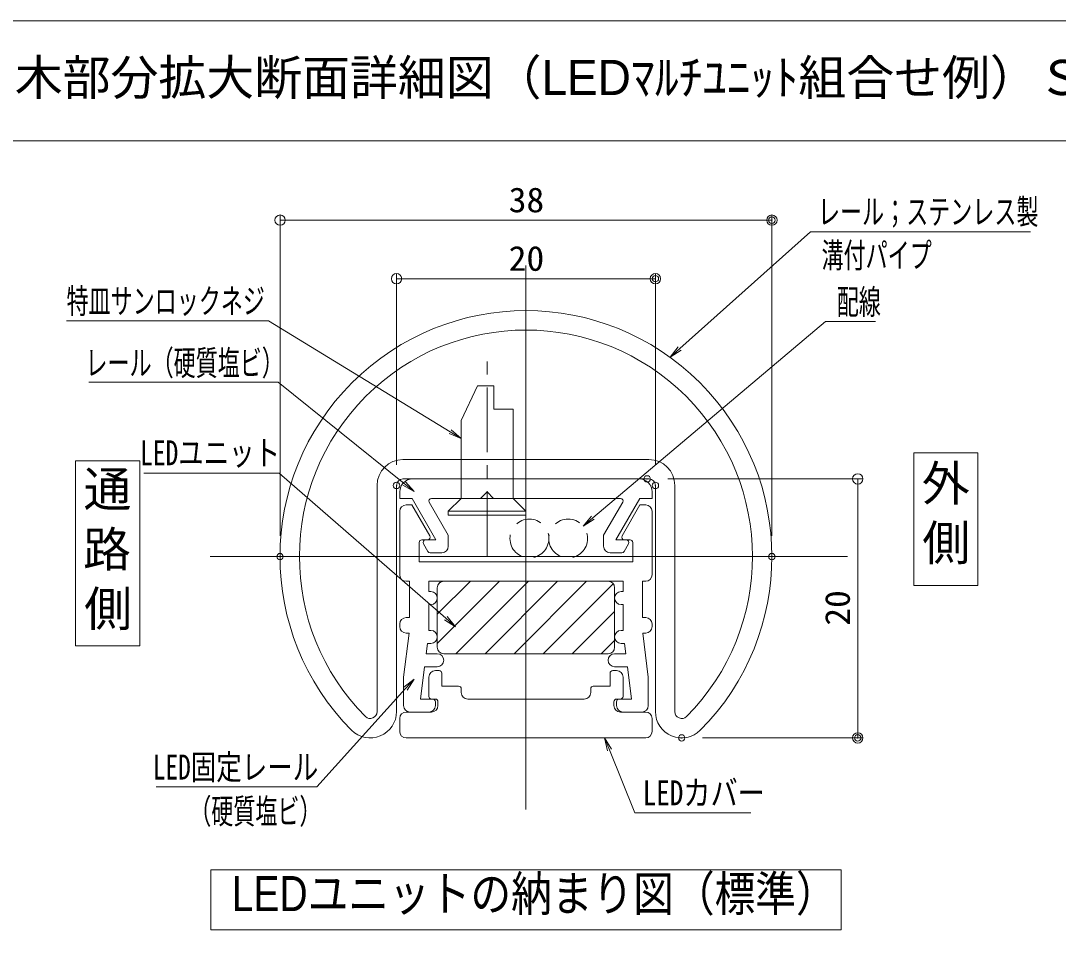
# Model space of a CAD drawing. Units: millimetres, scale not verified, with parts at other scales. Extents: x -1001 to 999, y -692 to 693.
# Drawn here: x 201.3 to 602.1, y 334.4 to 692.5 of the extents above; entities that cross this region are included whole.
import ezdxf
from ezdxf.enums import TextEntityAlignment as Align

# ---------------------------------------------------------------- set-up
doc = ezdxf.new("R2010")
doc.units = ezdxf.units.MM
doc.header["$LTSCALE"] = 5
doc.header["$PDMODE"] = 32
doc.header["$PDSIZE"] = 2.5
for name, pattern in [('CHAIN1', [8, 5, -1, 1, -1]), ('DASHED1', [1.8, 1.2, -0.6]), ('DASHED2', [3, 2, -1])]:
    doc.linetypes.add(name, pattern=pattern)
for name, color, linetype, lineweight in [('0-0_zumenwaku', 6, 'Continuous', 9), ('0-5_1', 3, 'Continuous', 9), ('0-6_center', 5, 'Continuous', 9), ('0-8_sunpou', 1, 'Continuous', 9), ('0-9_0', 6, 'DASHED1', 9), ('0-A_DEFPOINTS', 7, 'Continuous', 9), ('0-F_3', 2, 'Continuous', 9), ('1-3_GRE_SSD', 134, 'DASHED1', 9), ('1-8_GRE_M', 4, 'Continuous', 9), ('1-9_naka', 4, 'Continuous', 9)]:
    doc.layers.add(name, color=color, linetype=linetype, lineweight=lineweight)
doc.layers.add('0-1_moji', color=2, linetype='Continuous')
doc.styles.add('ＭＳ ゴシック', font='')
doc.styles.add('ＭＳ Ｐゴシック', font='')
doc.styles.get('ＭＳ ゴシック').set_extended_font_data('MS Gothic')
doc.styles.get('ＭＳ Ｐゴシック').set_extended_font_data('MS PGothic')

# ---------------------------------------------------------------- blocks, each defined once
blk = doc.blocks.new('_ORIGIN')
at = {"layer": '0-9_0', "color": 1, "linetype": 'Continuous'}
blk.add_line((0, 0), (-5, 0), dxfattribs=at)
blk.add_circle((0, 0), 2.5, dxfattribs=at)
blk = doc.blocks.new('MLeader24')
at = {"layer": '0-8_sunpou'}
blk.add_line((508.114, 610.968), (591.386, 610.968), dxfattribs=at)
at = {"layer": '0-8_sunpou', "color": 7}
blk.add_line((452.096, 562.611), (455.828, 565.939), dxfattribs=at)
at = {"layer": '0-8_sunpou'}
blk.add_lwpolyline([(455.828, 565.939), (506.314, 610.968), (508.114, 610.968)], dxfattribs=at)
at = {"layer": '0-8_sunpou', "color": 7}
blk.add_lwpolyline([(456.382, 565.317), (452.096, 562.611), (455.273, 566.561)], dxfattribs=at)
at = {"layer": '0-8_sunpou', "color": 2, "style": 'ＭＳ ゴシック', "width": 0.65}
for s, p in [('レール；ステンレス製', (509.253, 611.118)), ('溝付パイプ', (510.614, 594.29))]:
    blk.add_text(s, height=9.604, dxfattribs=at).set_placement(p, align=Align.BOTTOM_LEFT)
blk = doc.blocks.new('MLeader25')
at = {"layer": '0-8_sunpou'}
blk.add_line((295.226, 576.611), (218.993, 576.611), dxfattribs=at)
at = {"layer": '0-8_sunpou', "color": 7}
blk.add_line((371.451, 531.255), (367.182, 533.857), dxfattribs=at)
at = {"layer": '0-8_sunpou'}
blk.add_lwpolyline([(367.182, 533.857), (297.026, 576.611), (295.226, 576.611)], dxfattribs=at)
at = {"layer": '0-8_sunpou', "color": 7}
blk.add_lwpolyline([(367.615, 534.569), (371.451, 531.255), (366.748, 533.146)], dxfattribs=at)
at = {"layer": '0-8_sunpou', "color": 2, "style": 'ＭＳ ゴシック', "width": 0.65}
blk.add_text('特皿サンロックネジ', height=9.604, dxfattribs=at).set_placement((218.993, 576.633), align=Align.BOTTOM_LEFT)
blk = doc.blocks.new('MLeader26')
at = {"layer": '0-8_sunpou', "color": 7}
blk.add_line((353.249, 438.356), (349.9, 434.643), dxfattribs=at)
at = {"layer": '0-8_sunpou'}
blk.add_line((313.879, 396.708), (253.609, 396.708), dxfattribs=at)
at = {"layer": '0-8_sunpou', "color": 7}
blk.add_lwpolyline([(349.281, 435.201), (353.249, 438.356), (350.518, 434.085)], dxfattribs=at)
at = {"layer": '0-8_sunpou'}
blk.add_lwpolyline([(349.9, 434.643), (315.679, 396.708), (313.879, 396.708)], dxfattribs=at)
at = {"layer": '0-8_sunpou', "color": 2, "style": 'ＭＳ ゴシック'}
for s, height, width, p in [('LED固定レール', 9.621, 0.75, (252.276, 396.676)), ('（硬質塩ビ）', 9.604, 0.65, (266.393, 379.609))]:
    blk.add_text(s, height=height, dxfattribs=dict(at, width=width)).set_placement(p, align=Align.BOTTOM_LEFT)
blk = doc.blocks.new('MLeader27')
at = {"layer": '0-8_sunpou'}
blk.add_line((514.001, 576.364), (531.454, 576.364), dxfattribs=at)
at = {"layer": '0-8_sunpou', "color": 7}
blk.add_line((418.501, 497.437), (422.326, 500.658), dxfattribs=at)
at = {"layer": '0-8_sunpou'}
blk.add_lwpolyline([(422.326, 500.658), (512.201, 576.364), (514.001, 576.364)], dxfattribs=at)
at = {"layer": '0-8_sunpou', "color": 7}
blk.add_lwpolyline([(422.862, 500.021), (418.501, 497.437), (421.789, 501.295)], dxfattribs=at)
at = {"layer": '0-8_sunpou', "color": 2, "style": 'ＭＳ ゴシック', "width": 0.65}
blk.add_text('配線', height=9.604, dxfattribs=at).set_placement((516.501, 576.301), align=Align.BOTTOM_LEFT)
blk = doc.blocks.new('MLeader28')
at = {"layer": '0-8_sunpou', "color": 7}
blk.add_line((426.809, 415.613), (428.693, 410.981), dxfattribs=at)
at = {"layer": '0-8_sunpou'}
blk.add_line((440.361, 386.73), (483.337, 386.73), dxfattribs=at)
at = {"layer": '0-8_sunpou', "color": 7}
blk.add_lwpolyline([(427.921, 410.667), (426.809, 415.613), (429.465, 411.295)], dxfattribs=at)
at = {"layer": '0-8_sunpou'}
blk.add_lwpolyline([(428.693, 410.981), (438.561, 386.73), (440.361, 386.73)], dxfattribs=at)
at = {"layer": '0-8_sunpou', "color": 2, "style": 'ＭＳ ゴシック', "width": 0.8}
blk.add_text('LEDカバー', height=9.621, dxfattribs=at).set_placement((441.527, 386.719), align=Align.BOTTOM_LEFT)
blk = doc.blocks.new('MLeader34')
at = {"layer": '0-8_sunpou'}
blk.add_line((298.986, 553.004), (227.66, 553.004), dxfattribs=at)
at = {"layer": '0-8_sunpou', "color": 7}
blk.add_line((353.249, 510.703), (349.356, 513.841), dxfattribs=at)
at = {"layer": '0-8_sunpou'}
blk.add_lwpolyline([(349.356, 513.841), (300.786, 553.004), (298.986, 553.004)], dxfattribs=at)
at = {"layer": '0-8_sunpou', "color": 7}
blk.add_lwpolyline([(349.879, 514.49), (353.249, 510.703), (348.833, 513.193)], dxfattribs=at)
at = {"layer": '0-8_sunpou', "color": 2, "style": 'ＭＳ ゴシック', "width": 0.65}
blk.add_text('レール（硬質塩ビ）', height=9.604, dxfattribs=at).set_placement((226.299, 552.753), align=Align.BOTTOM_LEFT)
blk = doc.blocks.new('MLeader38')
at = {"layer": '0-8_sunpou'}
blk.add_line((299.379, 517.882), (248.785, 517.882), dxfattribs=at)
at = {"layer": '0-8_sunpou', "color": 7}
blk.add_line((369.263, 458.551), (365.493, 461.836), dxfattribs=at)
at = {"layer": '0-8_sunpou'}
blk.add_lwpolyline([(365.493, 461.836), (301.179, 517.882), (299.379, 517.882)], dxfattribs=at)
at = {"layer": '0-8_sunpou', "color": 7}
blk.add_lwpolyline([(366.041, 462.464), (369.263, 458.551), (364.946, 461.208)], dxfattribs=at)
at = {"layer": '0-8_sunpou', "color": 2, "style": 'ＭＳ ゴシック', "width": 0.75}
blk.add_text('LEDユニット', height=9.604, dxfattribs=at).set_placement((247.452, 518.031), align=Align.BOTTOM_LEFT)

msp = doc.modelspace()

# ---------------------------------------------------------------- linework, layer by layer
at = {"layer": '0-0_zumenwaku'}
msp.add_line((-999.664, 646.219), (644.336, 646.219), dxfattribs=at)
msp.add_lwpolyline([(-1000.664, -692.472), (999.336, -692.472), (999.336, 692.528), (-1000.664, 692.528)], close=True, dxfattribs=at)
at = {"layer": '0-5_1'}
for p, q in [((348.951, 523.113), (443.951, 523.113)), ((338.951, 513.113), (338.951, 425.76)), ((346.451, 513.113), (346.451, 425.76)), ((348.951, 515.613), (443.951, 515.613)), ((446.451, 513.113), (446.451, 425.76)), ((453.951, 513.113), (453.951, 425.76))]:
    msp.add_line(p, q, dxfattribs=at)
for centre, radius, start, end in [((396.451, 485.613), 95, 315.14031, 224.85969), ((396.451, 485.613), 87.5, 315.14031, 224.85969), ((348.951, 513.113), 10, 90, 180), ((443.951, 513.113), 10, 0, 90), ((348.951, 513.113), 2.5, 90, 180), ((443.951, 513.113), 2.5, 360, 90), ((336.305, 425.76), 10.147, 224.85969, 0), ((336.305, 425.76), 2.647, 224.85969, 0), ((456.598, 425.76), 10.147, 180, 315.14031), ((456.598, 425.76), 2.647, 180, 315.14031)]:
    msp.add_arc(centre, radius, start, end, dxfattribs=at)
at = {"layer": '0-6_center'}
for p, q in [((396.451, 598.038), (396.451, 388.002)), ((274.49, 485.613), (520.604, 485.613))]:
    msp.add_line(p, q, dxfattribs=at)
at = {"layer": '0-8_sunpou'}
for p, q in [((301.451, 493.613), (301.451, 617.539)), ((491.451, 493.613), (491.451, 617.539)), ((305.451, 615.539), (487.451, 615.539)), ((346.451, 521.113), (346.451, 594.942)), ((446.451, 521.113), (446.451, 594.942)), ((350.451, 592.942), (442.451, 592.942)), ((451.239, 515.613), (526.592, 515.613)), ((524.592, 511.613), (524.592, 419.613)), ((464.598, 415.613), (526.592, 415.613))]:
    msp.add_line(p, q, dxfattribs=at)
at = {"layer": '0-9_0', "color": 5, "linetype": 'CHAIN1'}
msp.add_line((381.451, 485.959), (381.451, 562.192), dxfattribs=at)
at = {"layer": '0-9_0', "linetype": 'Continuous'}
for p, q in [((377.699, 551.613), (371.451, 538.227)), ((377.699, 551.613), (383.981, 551.613)), ((383.981, 551.613), (383.981, 542.519)), ((383.981, 542.519), (391.451, 542.519)), ((391.451, 508.113), (391.451, 542.519)), ((371.451, 508.113), (371.451, 538.227)), ((371.451, 508.113), (366.451, 503.113)), ((391.451, 508.113), (371.451, 508.113)), ((391.451, 508.113), (396.451, 503.113)), ((366.451, 501.613), (366.451, 503.113)), ((396.451, 503.113), (366.451, 503.113)), ((396.451, 501.613), (366.451, 501.613)), ((396.451, 501.613), (396.451, 503.113))]:
    msp.add_line(p, q, dxfattribs=at)
at = {"layer": '0-9_0', "color": 7, "linetype": 'Continuous'}
for p, q in [((362.201, 463.34), (374.974, 476.113)), ((362.201, 452.115), (386.199, 476.113)), ((362.201, 450.613), (362.201, 473.613)), ((362.201, 473.613), (362.201, 450.613)), ((362.606, 474.97), (363.344, 475.708)), ((364.701, 476.113), (428.201, 476.113)), ((364.701, 476.113), (428.201, 476.113)), ((369.425, 448.113), (397.425, 476.113)), ((380.65, 448.113), (408.65, 476.113)), ((391.875, 448.113), (419.875, 476.113)), ((403.1, 448.113), (430.149, 475.161)), ((430.701, 473.613), (430.701, 450.613)), ((430.701, 473.613), (430.701, 450.613)), ((414.326, 448.113), (430.701, 464.488)), ((425.551, 448.113), (430.701, 453.263)), ((428.201, 448.113), (364.701, 448.113)), ((428.201, 448.113), (364.701, 448.113))]:
    msp.add_line(p, q, dxfattribs=at)
for centre, start, end in [((364.701, 473.613), 90, 180), ((364.701, 473.613), 90, 180), ((428.201, 473.613), 0, 90), ((428.201, 473.613), 0, 90), ((364.701, 450.613), 180, 270), ((364.701, 450.613), 180, 270), ((428.201, 450.613), 270, 0), ((428.201, 450.613), 270, 0)]:
    msp.add_arc(centre, 2.5, start, end, dxfattribs=at)
at = {"layer": '0-A_DEFPOINTS'}
for p in [(491.451, 615.539), (446.451, 592.942), (346.451, 513.113), (443.239, 515.613), (446.451, 513.113), (301.451, 485.613), (491.451, 485.613), (456.598, 415.613), (524.592, 415.613)]:
    msp.add_point(p, dxfattribs=at)
at = {"layer": '0-F_3'}
for points in [[(546.243, 525.743), (570.981, 525.743), (570.981, 474.427), (546.243, 474.427)], [(222.514, 522.572), (247.253, 522.572), (247.253, 451.134), (222.514, 451.134)], [(274.667, 364.672), (518.236, 364.672), (518.236, 341.511), (274.667, 341.511)]]:
    msp.add_lwpolyline(points, close=True, dxfattribs=at)
at = {"layer": '1-3_GRE_SSD', "color": 7, "linetype": 'DASHED2'}
for centre in [(397.768, 492.601), (412.768, 492.601)]:
    msp.add_circle(centre, 7.5, dxfattribs=at)
at = {"layer": '1-8_GRE_M'}
for p, q in [((361.451, 441.613), (362.951, 441.613)), ((429.951, 441.613), (431.451, 441.613)), ((358.951, 439.113), (358.951, 431.613)), ((363.951, 440.613), (363.951, 435.613)), ((428.951, 440.613), (428.951, 435.613)), ((433.951, 439.113), (433.951, 431.613)), ((363.951, 435.613), (370.455, 435.613)), ((371.455, 434.613), (371.455, 433.113)), ((421.448, 434.613), (421.448, 433.113)), ((428.951, 435.613), (422.448, 435.613)), ((359.951, 430.613), (360.451, 430.613)), ((359.951, 430.613), (361.451, 430.613)), ((362.451, 429.613), (362.451, 428.113)), ((373.955, 430.613), (418.948, 430.613)), ((430.451, 429.613), (430.451, 428.113)), ((432.951, 430.613), (431.451, 430.613)), ((432.951, 430.613), (432.451, 430.613)), ((359.951, 425.613), (350.201, 425.613)), ((359.951, 425.613), (351.892, 425.613)), ((432.951, 425.613), (441.011, 425.613)), ((432.951, 425.613), (442.701, 425.613)), ((347.701, 423.113), (347.701, 418.113)), ((445.201, 423.113), (445.201, 418.113)), ((350.201, 415.613), (442.701, 415.613))]:
    msp.add_line(p, q, dxfattribs=at)
for centre, radius, start, end in [((361.451, 439.113), 2.5, 90, 180), ((362.951, 440.613), 1, 0, 90), ((429.951, 440.613), 1, 90, 180), ((431.451, 439.113), 2.5, 0, 90), ((370.455, 434.613), 1, 0, 90), ((373.955, 433.113), 2.5, 180, 270), ((418.948, 433.113), 2.5, 270, 0), ((422.448, 434.613), 1, 90, 180), ((359.951, 431.613), 1, 180, 270), ((361.451, 429.613), 1, 0, 90), ((431.451, 429.613), 1, 90, 180), ((432.951, 431.613), 1, 270, 0), ((350.201, 423.113), 2.5, 90, 180), ((359.951, 428.113), 2.5, 270, 0), ((432.951, 428.113), 2.5, 180, 270), ((442.701, 423.113), 2.5, 0, 90), ((350.201, 418.113), 2.5, 180, 270), ((442.701, 418.113), 2.5, 270, 0)]:
    msp.add_arc(centre, radius, start, end, dxfattribs=at)
at = {"layer": '1-9_naka'}
for p, q in [((352.701, 515.613), (440.201, 515.613)), ((347.701, 510.613), (347.701, 508.113)), ((381.451, 510.613), (378.951, 508.113)), ((381.451, 510.613), (383.951, 508.113)), ((445.201, 510.613), (445.201, 508.113)), ((347.701, 508.113), (352.451, 508.113)), ((350.201, 505.613), (352.407, 505.613)), ((352.407, 505.613), (359.335, 493.613)), ((352.451, 508.113), (361.689, 492.113)), ((359.091, 506.613), (366.451, 493.864)), ((359.957, 508.113), (379.047, 508.113)), ((383.951, 508.113), (432.952, 508.113)), ((433.812, 506.613), (426.451, 493.864)), ((440.451, 508.113), (431.214, 492.113)), ((440.496, 505.613), (433.567, 493.613)), ((445.201, 508.113), (440.451, 508.113)), ((442.701, 505.613), (440.496, 505.613)), ((347.701, 503.113), (347.701, 478.613)), ((445.201, 503.113), (445.201, 478.613)), ((366.451, 493.864), (366.451, 489.613)), ((426.451, 493.864), (426.451, 489.613)), ((355.201, 491.113), (355.201, 483.613)), ((356.201, 492.113), (358.469, 492.113)), ((356.817, 490.613), (358.55, 487.613)), ((357.684, 492.113), (361.689, 492.113)), ((435.224, 492.113), (431.214, 492.113)), ((436.085, 490.613), (434.353, 487.613)), ((436.701, 492.113), (434.434, 492.113)), ((437.701, 491.113), (437.701, 483.613)), ((359.416, 487.113), (363.951, 487.113)), ((433.487, 487.113), (428.951, 487.113)), ((350.201, 476.113), (351.451, 476.113)), ((351.451, 476.113), (351.451, 462.113)), ((358.951, 476.113), (433.951, 476.113)), ((358.951, 476.113), (358.951, 472.113)), ((433.951, 476.113), (433.951, 472.113)), ((441.451, 476.113), (442.701, 476.113)), ((441.451, 476.113), (441.451, 462.113)), ((358.951, 472.113), (359.701, 472.113)), ((362.201, 469.613), (362.251, 469.613)), ((430.701, 469.613), (430.751, 469.613)), ((433.201, 472.113), (433.951, 472.113)), ((358.951, 467.113), (358.951, 457.113)), ((358.951, 467.113), (359.701, 467.113)), ((433.201, 467.113), (433.951, 467.113)), ((433.951, 467.113), (433.951, 457.113)), ((351.451, 462.113), (350.201, 462.113)), ((441.451, 462.113), (442.701, 462.113)), ((347.701, 459.613), (347.701, 458.613)), ((358.951, 457.113), (359.701, 457.113)), ((433.201, 457.113), (433.951, 457.113)), ((445.201, 459.613), (445.201, 458.613)), ((351.357, 456.113), (349.201, 439.015)), ((351.357, 456.113), (350.201, 456.113)), ((362.201, 454.613), (362.251, 454.613)), ((430.701, 454.613), (430.751, 454.613)), ((441.546, 456.113), (442.701, 456.113)), ((358.412, 452.113), (357.908, 448.113)), ((358.412, 452.113), (359.701, 452.113)), ((433.201, 452.113), (434.491, 452.113)), ((434.491, 452.113), (434.995, 448.113)), ((362.201, 448.113), (357.908, 448.113)), ((430.701, 448.113), (434.995, 448.113)), ((357.277, 443.113), (355.701, 430.613)), ((362.201, 443.113), (357.277, 443.113)), ((430.701, 443.113), (435.625, 443.113)), ((435.625, 443.113), (437.201, 430.613)), ((349.201, 439.015), (349.201, 428.113)), ((355.701, 430.613), (360.451, 430.613)), ((361.451, 429.632), (361.451, 428.092)), ((431.451, 429.613), (431.451, 428.113)), ((437.201, 430.613), (432.438, 430.613)), ((358.951, 425.613), (351.701, 425.613)), ((433.951, 425.613), (441.201, 425.613))]:
    msp.add_line(p, q, dxfattribs=at)
for points in [[(355.201, 483.613), (396.451, 483.613), (437.701, 483.613)], [(441.546, 456.113), (443.701, 439.015), (443.701, 428.113)]]:
    msp.add_lwpolyline(points, dxfattribs=at)
for centre, radius, start, end in [((352.701, 510.613), 5, 90, 180), ((440.201, 510.613), 5, 0, 90), ((350.201, 503.113), 2.5, 90, 180), ((359.957, 507.113), 1, 90, 210), ((432.946, 507.113), 1, 330, 90), ((442.701, 503.113), 2.5, 0, 90), ((358.469, 493.113), 1, 270, 30), ((434.434, 493.113), 1, 150, 270), ((356.201, 491.113), 1, 90, 180), ((357.684, 491.113), 1, 90, 210), ((363.951, 489.613), 2.5, 270, 0), ((428.951, 489.613), 2.5, 180, 270), ((435.219, 491.113), 1, 330, 90), ((436.701, 491.113), 1, 0, 90), ((359.416, 488.113), 1, 210, 270), ((433.487, 488.113), 1, 270, 330), ((350.201, 478.613), 2.5, 180, 270), ((442.701, 478.613), 2.5, 270, 0), ((359.701, 469.613), 2.5, 0, 90), ((359.701, 469.613), 2.5, 270, 0), ((433.201, 469.613), 2.5, 90, 180), ((433.201, 469.613), 2.5, 180, 270), ((350.201, 459.613), 2.5, 90, 180), ((442.701, 459.613), 2.5, 0, 90), ((350.201, 458.613), 2.5, 180, 270), ((359.701, 454.613), 2.5, 0, 90), ((433.201, 454.613), 2.5, 90, 180), ((442.701, 458.613), 2.5, 270, 0), ((359.701, 454.613), 2.5, 270, 0), ((433.201, 454.613), 2.5, 180, 270), ((362.201, 445.613), 2.5, 270, 90), ((430.701, 445.613), 2.5, 90, 270), ((360.451, 429.613), 1, 0, 90), ((432.451, 429.613), 1, 90, 180), ((351.701, 428.113), 2.5, 180, 270), ((358.951, 428.113), 2.5, 270, 0), ((433.951, 428.113), 2.5, 180, 270), ((441.201, 428.113), 2.5, 270, 0)]:
    msp.add_arc(centre, radius, start, end, dxfattribs=at)

# ---------------------------------------------------------------- block references
at = {"layer": '0-8_sunpou'}
for name in ['MLeader24', 'MLeader25', 'MLeader27', 'MLeader34', 'MLeader38', 'MLeader26', 'MLeader28']:
    msp.add_blockref(name, (0, 0), dxfattribs=at)
at = {"layer": '0-8_sunpou', "xscale": 0.8, "yscale": 0.8}
for p, rotation in [((301.451, 615.539), 180), ((346.451, 592.942), 180), ((524.592, 515.613), 90), ((524.592, 415.613), 270)]:
    msp.add_blockref('_ORIGIN', p, dxfattribs=dict(at, rotation=rotation))
for p in [(491.451, 615.539), (446.451, 592.942)]:
    msp.add_blockref('_ORIGIN', p, dxfattribs=at)

# ---------------------------------------------------------------- texts
at = {"layer": '0-1_moji', "style": 'ＭＳ Ｐゴシック'}
for s, p in [('笠木部分拡大断面詳細図（LEDﾏﾙﾁﾕﾆｯﾄ組合せ例）Ｓ＝1/1', (180.511, 659.788)), ('外', (549.36, 503.073)), ('通', (225.562, 500.857)), ('路', (225.35, 477.611)), ('側', (549.541, 480.115)), ('側', (225.812, 454.653))]:
    msp.add_text(s, height=13.56, dxfattribs=at).set_placement(p, align=Align.BOTTOM_LEFT)
at = {"layer": '0-1_moji', "style": 'ＭＳ Ｐゴシック', "width": 0.85}
msp.add_text('LEDユニットの納まり図（標準）', height=13.56, dxfattribs=at).set_placement((282.783, 344.663), align=Align.BOTTOM_LEFT)
at = {"layer": '0-8_sunpou', "color": 2, "style": 'ＭＳ ゴシック', "width": 1.05}
for s, p in [('38', (389.785, 615.688)), ('20', (389.785, 593.092))]:
    msp.add_text(s, height=9.604, dxfattribs=at).set_placement(p, align=Align.BOTTOM_LEFT)
msp.add_text('20', height=9.604, rotation=90, dxfattribs=at).set_placement((524.442, 458.946), align=Align.BOTTOM_LEFT)

doc.saveas('drawing.dxf')
